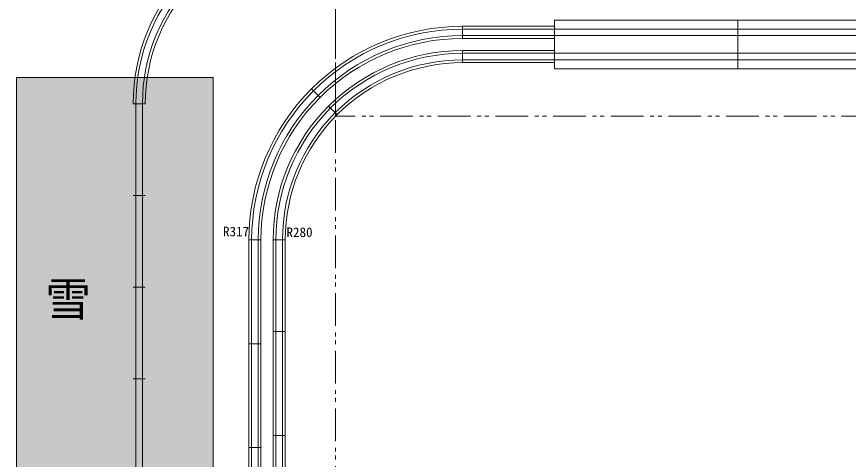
# Model space of a CAD drawing. Units: millimetres, scale not verified. Extents: x -9453 to 4173, y -8805 to 4050.
# Drawn here: x -2391 to -1122, y 1655 to 2331 of the extents above; entities that cross this region are included whole.
import ezdxf
from ezdxf.enums import TextEntityAlignment as Align

# ---------------------------------------------------------------- set-up
doc = ezdxf.new("R2010")
doc.units = ezdxf.units.MM
doc.header["$LTSCALE"] = 10
doc.linetypes.add('DOUBLE_CHAIN1', pattern=[8.8, 5, -1, 0.6, -0.6, 0.6, -1])
for name, color, linetype, lineweight in [('0-0_線路', 7, 'Continuous', 9), ('0-1', 7, 'Continuous', 9), ('0-8_教室', 3, 'DOUBLE_CHAIN1', 9)]:
    doc.layers.add(name, color=color, linetype=linetype, lineweight=lineweight)
doc.styles.add('ＭＳ ゴシック', font='')
doc.styles.get('ＭＳ ゴシック').set_extended_font_data('MS Gothic')

msp = doc.modelspace()

# ---------------------------------------------------------------- linework, layer by layer
at = {"layer": '0-0_線路', "color": 3}
for p, q in [((-1290.64, 2325.6), (-1570.64, 2325.6)), ((-1010.64, 2325.6), (-1290.64, 2325.6)), ((-1570.64, 2251.6), (-1290.64, 2251.6)), ((-1290.64, 2251.6), (-1010.64, 2251.6))]:
    msp.add_line(p, q, dxfattribs=at)
at = {"layer": '0-0_線路'}
for p, q in [((-1570.64, 2251.6), (-1570.64, 2325.6)), ((-1290.64, 2251.6), (-1290.64, 2325.6)), ((-1290.64, 2251.6), (-1290.64, 2325.6)), ((-1570.64, 2316.35), (-1710.64, 2316.35)), ((-1710.64, 2297.85), (-1710.64, 2316.35)), ((-1710.64, 2297.85), (-1710.64, 2316.35)), ((-1710.64, 2316.35), (-1710.64, 2297.85)), ((-1710.64, 2297.85), (-1710.64, 2316.35)), ((-1710.64, 2297.85), (-1710.64, 2316.35)), ((-1570.64, 2297.85), (-1570.64, 2316.35)), ((-1570.64, 2297.85), (-1570.64, 2316.35)), ((-1570.64, 2297.85), (-1570.64, 2316.35)), ((-1570.64, 2297.85), (-1710.64, 2297.85)), ((-1570.64, 2279.35), (-1710.64, 2279.35)), ((-1710.64, 2260.85), (-1710.64, 2279.35)), ((-1710.64, 2260.85), (-1710.64, 2279.35)), ((-1710.64, 2279.35), (-1710.64, 2260.85)), ((-1710.64, 2260.85), (-1710.64, 2279.35)), ((-1710.64, 2260.85), (-1710.64, 2279.35)), ((-1570.64, 2260.85), (-1570.64, 2279.35)), ((-1570.64, 2260.85), (-1570.64, 2279.35)), ((-1570.64, 2260.85), (-1570.64, 2279.35)), ((-1570.64, 2260.85), (-1710.64, 2260.85)), ((-1928.25, 2207.71), (-1941.33, 2220.79)), ((-1928.25, 2207.71), (-1941.33, 2220.79)), ((-1928.25, 2207.71), (-1941.33, 2220.79)), ((-2195.04, 2197.95), (-2213.54, 2197.95)), ((-2213.53, 2197.95), (-2195.04, 2197.95)), ((-2213.53, 2197.95), (-2195.04, 2197.95)), ((-2195.04, 2197.95), (-2213.53, 2197.95)), ((-1902.09, 2181.55), (-1915.17, 2194.63)), ((-1902.09, 2181.55), (-1915.17, 2194.63)), ((-1902.09, 2181.55), (-1915.17, 2194.63)), ((-2213.53, 2057.95), (-2195.04, 2057.95)), ((-2213.53, 2057.95), (-2195.04, 2057.95)), ((-2213.53, 2057.95), (-2195.04, 2057.95)), ((-2213.53, 2057.95), (-2195.04, 2057.95)), ((-2018.39, 1990.1), (-2036.89, 1990.1)), ((-2036.89, 1990.1), (-2036.89, 1831.6)), ((-2018.39, 1990.1), (-2036.89, 1990.1)), ((-2018.39, 1990.1), (-2018.39, 1831.6)), ((-1981.39, 1990.1), (-1999.89, 1990.1)), ((-1999.89, 1990.1), (-1999.89, 1850.1)), ((-1981.39, 1990.1), (-1999.89, 1990.1)), ((-1981.39, 1990.1), (-1999.89, 1990.1)), ((-1981.39, 1990.1), (-1999.89, 1990.1)), ((-1981.39, 1990.1), (-1981.39, 1850.1)), ((-2195.04, 1917.95), (-2213.53, 1917.95)), ((-2195.04, 1917.95), (-2213.53, 1917.95)), ((-2195.04, 1917.95), (-2213.53, 1917.95)), ((-2213.53, 1917.95), (-2195.04, 1917.95)), ((-2213.53, 1917.95), (-2195.04, 1917.95)), ((-2213.53, 1917.95), (-2195.04, 1917.95)), ((-1981.39, 1850.1), (-1999.89, 1850.1)), ((-1981.39, 1850.1), (-1999.89, 1850.1)), ((-1999.89, 1850.1), (-1981.39, 1850.1)), ((-1999.89, 1850.1), (-1999.89, 1691.6)), ((-1981.39, 1850.1), (-1999.89, 1850.1)), ((-1981.39, 1850.1), (-1981.39, 1691.6)), ((-2036.89, 1831.6), (-2018.39, 1831.6)), ((-2036.89, 1831.6), (-2036.89, 1673.1)), ((-2018.39, 1831.6), (-2036.89, 1831.6)), ((-2018.39, 1831.6), (-2018.39, 1673.1)), ((-2195.04, 1777.95), (-2213.53, 1777.95)), ((-2195.04, 1777.95), (-2213.53, 1777.95)), ((-2195.04, 1777.95), (-2213.53, 1777.95)), ((-2195.04, 1777.95), (-2213.53, 1777.95)), ((-1999.89, 1691.6), (-1981.39, 1691.6)), ((-1999.89, 1592.6), (-1999.89, 1691.6)), ((-1981.39, 1691.6), (-1999.89, 1691.6)), ((-1981.39, 1691.6), (-1995.14, 1691.6)), ((-1981.39, 1592.6), (-1981.39, 1691.6)), ((-2036.89, 1673.1), (-2018.39, 1673.1)), ((-2036.89, 1574.1), (-2036.89, 1673.1)), ((-2018.39, 1673.1), (-2036.89, 1673.1)), ((-2018.39, 1673.1), (-2032.14, 1673.1)), ((-2018.39, 1574.1), (-2018.39, 1673.1))]:
    msp.add_line(p, q, dxfattribs=at)
at = {"layer": '0-0_線路', "color": 2}
for p, q in [((-1570.64, 2312.1), (-1710.64, 2312.1)), ((-1570.64, 2312.1), (-1290.64, 2312.1)), ((-1290.64, 2312.1), (-1010.64, 2312.1)), ((-1570.64, 2302.1), (-1710.64, 2302.1)), ((-1570.64, 2302.1), (-1290.64, 2302.1)), ((-1290.64, 2302.1), (-1010.64, 2302.1)), ((-1570.64, 2275.1), (-1710.64, 2275.1)), ((-1570.64, 2275.1), (-1290.64, 2275.1)), ((-1290.64, 2275.1), (-1010.64, 2275.1)), ((-1570.64, 2265.1), (-1710.64, 2265.1)), ((-1570.64, 2265.1), (-1290.64, 2265.1)), ((-1290.64, 2265.1), (-1010.64, 2265.1)), ((-2209.28, 2057.95), (-2209.28, 2197.95)), ((-2199.29, 2057.95), (-2199.29, 2197.95)), ((-2209.28, 1917.95), (-2209.28, 2057.95)), ((-2199.29, 1917.95), (-2199.29, 2057.95)), ((-2032.64, 1990.1), (-2032.64, 1831.6)), ((-2022.64, 1990.1), (-2022.64, 1831.6)), ((-1995.64, 1990.1), (-1995.64, 1850.1)), ((-1985.64, 1990.1), (-1985.64, 1850.1)), ((-2209.29, 1917.95), (-2209.29, 1777.95)), ((-2199.29, 1917.95), (-2199.29, 1777.95)), ((-1995.64, 1850.1), (-1995.64, 1691.6)), ((-1985.64, 1850.1), (-1985.64, 1691.6)), ((-2032.64, 1831.6), (-2032.64, 1673.1)), ((-2022.64, 1831.6), (-2022.64, 1673.1)), ((-2209.29, 1777.95), (-2209.29, 1637.95)), ((-2199.29, 1777.95), (-2199.29, 1637.95)), ((-1995.64, 1592.6), (-1995.64, 1691.6)), ((-1985.64, 1592.6), (-1985.64, 1691.6)), ((-2032.64, 1574.1), (-2032.64, 1673.1)), ((-2022.64, 1574.1), (-2022.64, 1673.1))]:
    msp.add_line(p, q, dxfattribs=at)
at = {"layer": '0-0_線路', "color": 6}
msp.add_line((-2091.28, 2237.95), (-2391.28, 2237.95), dxfattribs=at)
msp.add_lwpolyline([(-2091.28, 2237.95), (-2391.28, 2237.95), (-2391.28, 1597.95), (-2091.28, 1597.95)], close=True, dxfattribs=at)
at = {"layer": '0-0_線路'}
for points in [[(-2195.04, 2057.95), (-2213.53, 2057.95), (-2195.04, 2057.95)], [(-2213.53, 1777.95), (-2195.04, 1777.95), (-2213.53, 1777.95)]]:
    msp.add_lwpolyline(points, dxfattribs=at)
for centre, radius, start, end in [((-1924.29, 2197.95), 289.25, 135, 179.99995), ((-1924.29, 2197.95), 270.75, 135, 180.00002), ((-1710.64, 1990.1), 326.25, 90, 135), ((-1710.64, 1990.1), 307.75, 90, 135), ((-1710.64, 1990.1), 289.25, 90, 134.99995), ((-1710.64, 1990.1), 270.75, 90, 135.00002), ((-1710.64, 1990.1), 326.25, 135, 180), ((-1710.64, 1990.1), 307.75, 135, 180), ((-1710.64, 1990.1), 289.25, 135, 179.99995), ((-1710.64, 1990.1), 270.75, 135, 180.00002)]:
    msp.add_arc(centre, radius, start, end, dxfattribs=at)
at = {"layer": '0-0_線路', "color": 2}
for centre, radius, start, end in [((-1924.29, 2197.95), 285, 135, 179.99995), ((-1924.29, 2197.95), 275, 135, 180), ((-1710.64, 1990.1), 322, 90, 134.99998), ((-1710.64, 1990.1), 312, 90, 135.00002), ((-1710.64, 1990.1), 285, 90, 134.99995), ((-1710.64, 1990.1), 275, 90, 135), ((-1710.64, 1990.1), 322, 135, 179.99998), ((-1710.64, 1990.1), 312, 135, 180.00002), ((-1710.64, 1990.1), 285, 135, 179.99995), ((-1710.64, 1990.1), 275, 135, 180)]:
    msp.add_arc(centre, radius, start, end, dxfattribs=at)
at = {"layer": '0-1'}
msp.add_solid([(-2391.28, 2237.95), (-2091.28, 2237.95), (-2391.28, 1597.95), (-2091.28, 1597.95)], dxfattribs=at)
at = {"layer": '0-8_教室'}
msp.add_line((-1904.63, 978.9), (-1904.63, 2768.9), dxfattribs=at)
msp.add_lwpolyline([(-114.63, 2178.9), (-1904.63, 2178.9), (-1904.63, 2768.9)], dxfattribs=at)

# ---------------------------------------------------------------- texts
at = {"layer": '0-0_線路', "style": 'ＭＳ ゴシック'}
for s, p in [('R317', (-2076.34, 1991.27)), ('R280', (-1979.55, 1990.12))]:
    msp.add_text(s, height=14.66, dxfattribs=at).set_placement(p, align=Align.BOTTOM_LEFT)
at = {"layer": '0-1', "style": 'ＭＳ ゴシック'}
msp.add_text('雪', height=51.32, dxfattribs=at).set_placement((-2347.69, 1858.6), align=Align.BOTTOM_LEFT)

doc.saveas('drawing.dxf')
